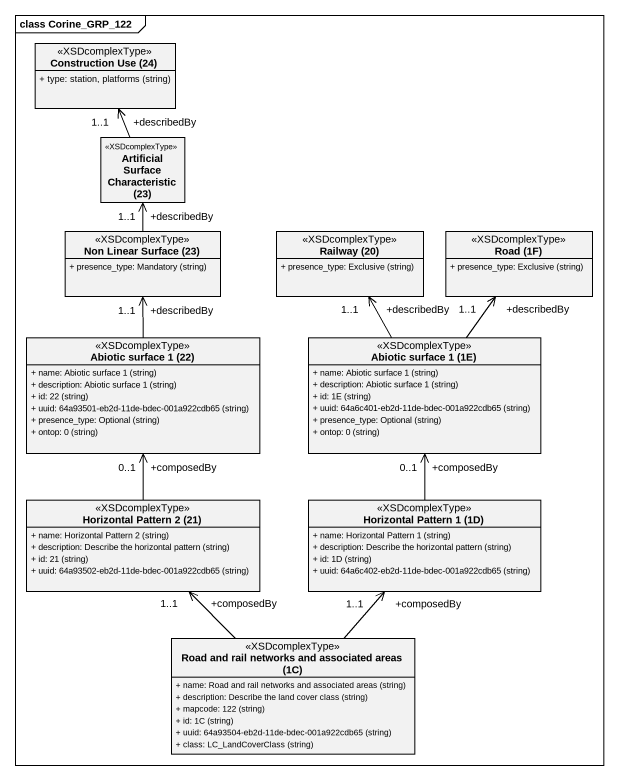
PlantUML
@startuml
mainframe class Corine_GRP_122
hide circle
hide empty members
skinparam classAttributeIconSize 0
class "Construction Use (24)" as Construction_Use_24 <<XSDcomplexType>> {
  {field} + type: station, platforms (string)
}
class "Artificial Surface Characteristic (23)" as Artificial_Surface <<XSDcomplexType>>
class "Non Linear Surface (23)" as Non_Linear_Surface_23 <<XSDcomplexType>> {
  {field} + presence_type: Mandatory (string)
}
class "Railway (20)" as Railway_20 <<XSDcomplexType>> {
  {field} + presence_type: Exclusive (string)
}
class "Road (1F)" as Road_1F <<XSDcomplexType>> {
  {field} + presence_type: Exclusive (string)
}
class "Abiotic surface 1 (22)" as Abiotic_surface_1_22 <<XSDcomplexType>> {
  {field} + name: Abiotic surface 1 (string)
  {field} + description: Abiotic surface 1 (string)
  {field} + id: 22 (string)
  {field} + uuid: 64a93501-eb2d-11de-bdec-001a922cdb65 (string)
  {field} + presence_type: Optional (string)
  {field} + ontop: 0 (string)
}
class "Abiotic surface 1 (1E)" as Abiotic_surface_1_1E <<XSDcomplexType>> {
  {field} + name: Abiotic surface 1 (string)
  {field} + description: Abiotic surface 1 (string)
  {field} + id: 1E (string)
  {field} + uuid: 64a6c401-eb2d-11de-bdec-001a922cdb65 (string)
  {field} + presence_type: Optional (string)
  {field} + ontop: 0 (string)
}
class "Horizontal Pattern 2 (21)" as Horizontal_Pattern_2_21 <<XSDcomplexType>> {
  {field} + name: Horizontal Pattern 2 (string)
  {field} + description: Describe the horizontal pattern (string)
  {field} + id: 21 (string)
  {field} + uuid: 64a93502-eb2d-11de-bdec-001a922cdb65 (string)
}
class "Horizontal Pattern 1 (1D)" as Horizontal_Pattern_1_1D <<XSDcomplexType>> {
  {field} + name: Horizontal Pattern 1 (string)
  {field} + description: Describe the horizontal pattern (string)
  {field} + id: 1D (string)
  {field} + uuid: 64a6c402-eb2d-11de-bdec-001a922cdb65 (string)
}
class "Road and rail networks and associated areas (1C)" as Road_and_rail_networks_and <<XSDcomplexType>> {
  {field} + name: Road and rail networks and associated areas (string)
  {field} + description: Describe the land cover class (string)
  {field} + mapcode: 122 (string)
  {field} + id: 1C (string)
  {field} + uuid: 64a93504-eb2d-11de-bdec-001a922cdb65 (string)
  {field} + class: LC_LandCoverClass (string)
}
Artificial_Surface -up-> "+describedBy\n1..1" Construction_Use_24
Non_Linear_Surface_23 -up-> "+describedBy\n1..1" Artificial_Surface
Abiotic_surface_1_22 -up-> "+describedBy\n1..1" Non_Linear_Surface_23
Abiotic_surface_1_1E -up-> "+describedBy\n1..1" Railway_20
Abiotic_surface_1_1E -up-> "+describedBy\n1..1" Road_1F
Horizontal_Pattern_2_21 -up-> "+composedBy\n0..1" Abiotic_surface_1_22
Horizontal_Pattern_1_1D -up-> "+composedBy\n0..1" Abiotic_surface_1_1E
Road_and_rail_networks_and -up-> "+composedBy\n1..1" Horizontal_Pattern_2_21
Road_and_rail_networks_and -up-> "+composedBy\n1..1" Horizontal_Pattern_1_1D
@enduml
